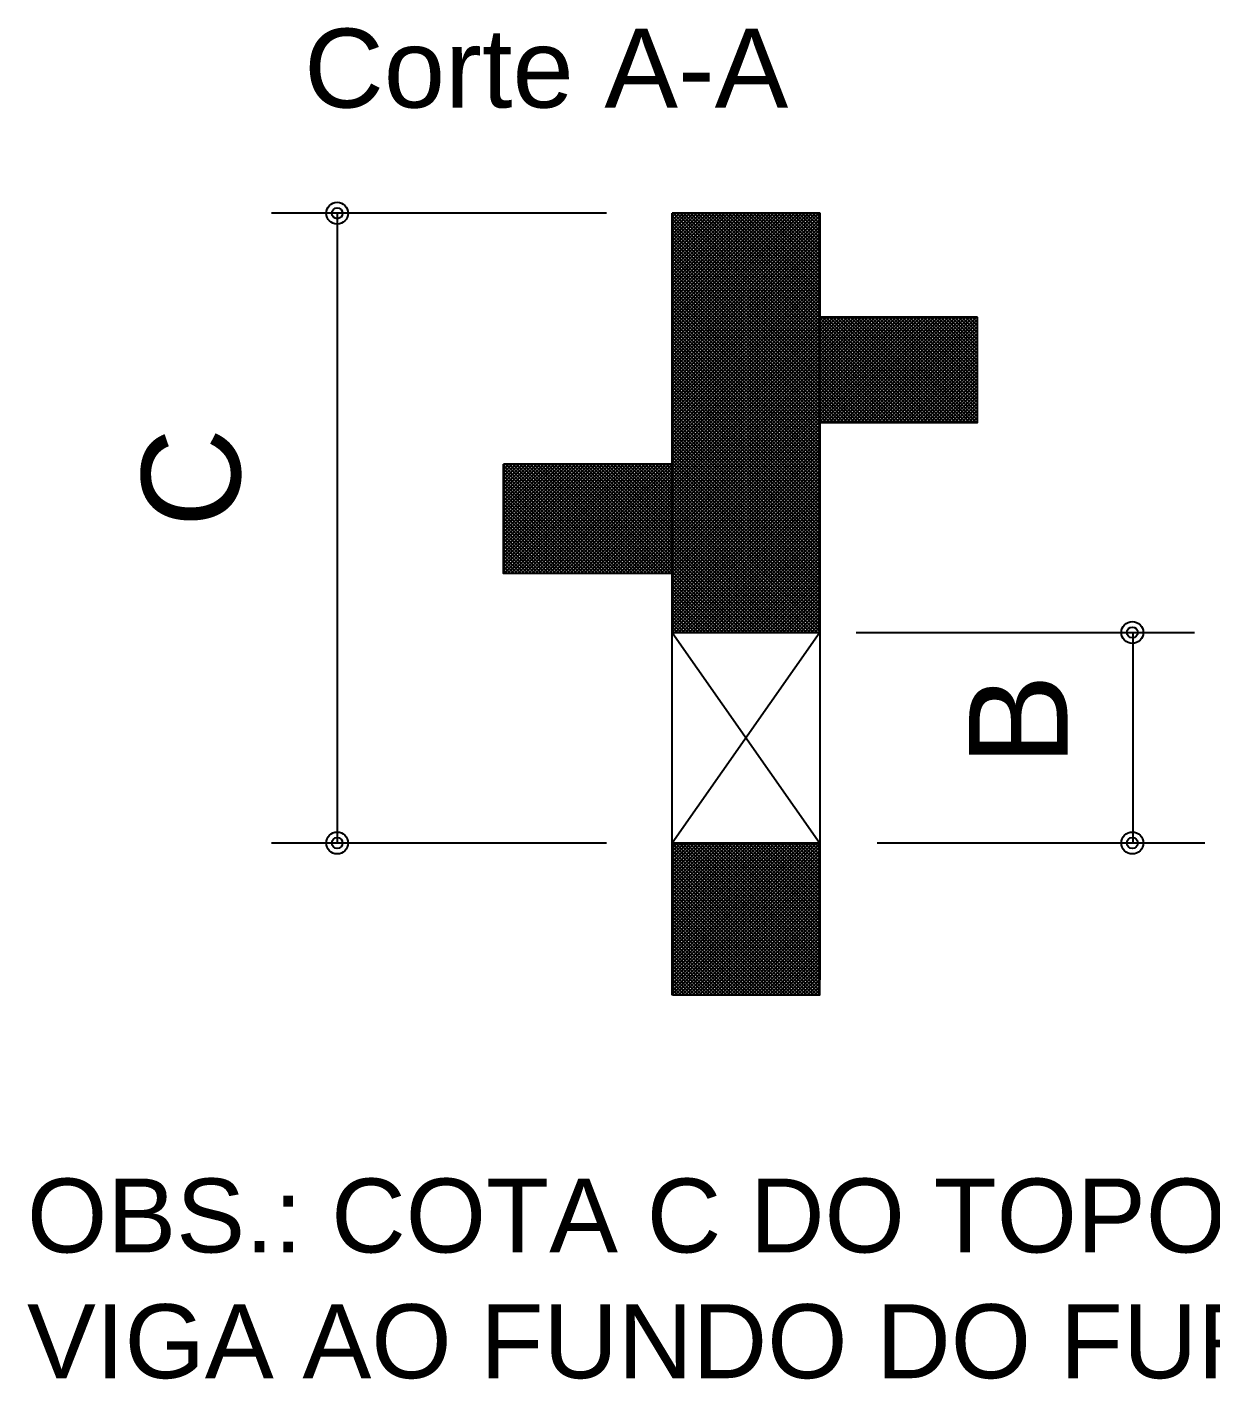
# Model space of a CAD drawing. Extents: x 0 to 119, y 0 to 84.
# Drawn here: x 34.63 to 39.43, y 6.6 to 12.16 of the extents above; entities that cross this region are included whole.
import ezdxf

# ---------------------------------------------------------------- set-up
doc = ezdxf.new("R2010")
doc.units = 0
doc.header["$MEASUREMENT"] = 0
doc.layers.add('29', color=9, linetype='CONTINUOUS')
doc.layers.add('3', color=7, linetype='CONTINUOUS')
doc.styles.add('TQS_ARIAL', font='arial.ttf')

msp = doc.modelspace()

# ---------------------------------------------------------------- linework, layer by layer
at = {"layer": '29', "color": 9, "linetype": 'Continuous'}
for p, q in [((37.248147, 10.816496), (37.843024, 11.411372)), ((37.248147, 10.830638), (37.828881, 11.411372)), ((37.248147, 10.84478), (37.814739, 11.411372)), ((37.248147, 10.858922), (37.800597, 11.411372)), ((37.248147, 10.873065), (37.786455, 11.411372)), ((37.248147, 10.887207), (37.772313, 11.411372)), ((37.248147, 10.901349), (37.758171, 11.411372)), ((37.248147, 10.915491), (37.744029, 11.411372)), ((37.248147, 10.929633), (37.729886, 11.411372)), ((37.248147, 10.943775), (37.715744, 11.411372)), ((37.248147, 10.957917), (37.701602, 11.411372)), ((37.248147, 10.972059), (37.68746, 11.411372)), ((37.248147, 10.986202), (37.673318, 11.411372)), ((37.248147, 11.000344), (37.659176, 11.411372)), ((37.248147, 11.014486), (37.645034, 11.411372)), ((37.248147, 11.028628), (37.630891, 11.411372)), ((37.248147, 11.04277), (37.616749, 11.411372)), ((37.248147, 11.056912), (37.602607, 11.411372)), ((37.248147, 11.071054), (37.588465, 11.411372)), ((37.248147, 11.085197), (37.574323, 11.411372)), ((37.248147, 11.099339), (37.560181, 11.411372)), ((37.248147, 11.113481), (37.546039, 11.411372)), ((37.248147, 11.127623), (37.531897, 11.411372)), ((37.248147, 11.141765), (37.517754, 11.411372)), ((37.248147, 11.155907), (37.503612, 11.411372)), ((37.248147, 11.170049), (37.48947, 11.411372)), ((37.248147, 11.184191), (37.475328, 11.411372)), ((37.248147, 11.198334), (37.461186, 11.411372)), ((37.248147, 11.212476), (37.447044, 11.411372)), ((37.248147, 11.226618), (37.432902, 11.411372)), ((37.248147, 11.24076), (37.418759, 11.411372)), ((37.248147, 11.254902), (37.404617, 11.411372)), ((37.248147, 11.269044), (37.390475, 11.411372)), ((37.248147, 11.283186), (37.376333, 11.411372)), ((37.248147, 11.297329), (37.362191, 11.411372)), ((37.248147, 11.311471), (37.348049, 11.411372)), ((37.248147, 11.325613), (37.333907, 11.411372)), ((37.248147, 11.339755), (37.319765, 11.411372)), ((37.248147, 11.353897), (37.305622, 11.411372)), ((37.248147, 11.368039), (37.29148, 11.411372)), ((37.248147, 11.382181), (37.277338, 11.411372)), ((37.248147, 11.396324), (37.263196, 11.411372)), ((37.251717, 11.411372), (37.846083, 10.817006)), ((37.265859, 11.411372), (37.846083, 10.831148)), ((37.280001, 11.411372), (37.846083, 10.84529)), ((37.294143, 11.411372), (37.846083, 10.859432)), ((37.308285, 11.411372), (37.846083, 10.873574)), ((37.322427, 11.411372), (37.846083, 10.887716)), ((37.336569, 11.411372), (37.846083, 10.901858)), ((37.350712, 11.411372), (37.846083, 10.916)), ((37.364854, 11.411372), (37.846083, 10.930143)), ((37.378996, 11.411372), (37.846083, 10.944285)), ((37.393138, 11.411372), (37.846083, 10.958427)), ((37.40728, 11.411372), (37.846083, 10.972569)), ((37.421422, 11.411372), (37.846083, 10.986711)), ((37.435564, 11.411372), (37.846083, 11.000853)), ((37.449707, 11.411372), (37.846083, 11.014995)), ((37.463849, 11.411372), (37.846083, 11.029138)), ((37.477991, 11.411372), (37.846083, 11.04328)), ((37.492133, 11.411372), (37.846083, 11.057422)), ((37.506275, 11.411372), (37.846083, 11.071564)), ((37.520417, 11.411372), (37.846083, 11.085706)), ((37.534559, 11.411372), (37.846083, 11.099848)), ((37.548701, 11.411372), (37.846083, 11.11399)), ((37.562844, 11.411372), (37.846083, 11.128133)), ((37.576986, 11.411372), (37.846083, 11.142275)), ((37.591128, 11.411372), (37.846083, 11.156417)), ((37.60527, 11.411372), (37.846083, 11.170559)), ((37.619412, 11.411372), (37.846083, 11.184701)), ((37.633554, 11.411372), (37.846083, 11.198843)), ((37.647696, 11.411372), (37.846083, 11.212985)), ((37.661839, 11.411372), (37.846083, 11.227127)), ((37.675981, 11.411372), (37.846083, 11.24127)), ((37.690123, 11.411372), (37.846083, 11.255412)), ((37.704265, 11.411372), (37.846083, 11.269554)), ((37.718407, 11.411372), (37.846083, 11.283696)), ((37.732549, 11.411372), (37.846083, 11.297838)), ((37.746691, 11.411372), (37.846083, 11.31198)), ((37.760834, 11.411372), (37.846083, 11.326122)), ((37.774976, 11.411372), (37.846083, 11.340265)), ((37.789118, 11.411372), (37.846083, 11.354407)), ((37.80326, 11.411372), (37.846083, 11.368549)), ((37.817402, 11.411372), (37.846083, 11.382691)), ((37.831544, 11.411372), (37.846083, 11.396833)), ((37.248147, 11.400799), (37.846083, 10.802863)), ((37.248147, 10.802354), (37.846083, 11.40029)), ((37.248147, 11.386657), (37.846083, 10.788721)), ((37.248147, 10.788212), (37.846083, 11.386147)), ((37.248147, 11.372515), (37.846083, 10.774579)), ((37.248147, 10.77407), (37.846083, 11.372005)), ((37.248147, 11.358373), (37.846083, 10.760437)), ((37.248147, 10.759927), (37.846083, 11.357863)), ((37.248147, 11.344231), (37.846083, 10.746295)), ((37.248147, 10.745785), (37.846083, 11.343721)), ((37.248147, 11.330088), (37.846083, 10.732153)), ((37.248147, 10.731643), (37.846083, 11.329579)), ((37.248147, 11.315946), (37.846083, 10.718011)), ((37.248147, 10.717501), (37.846083, 11.315437)), ((37.248147, 11.301804), (37.846083, 10.703868)), ((37.248147, 10.703359), (37.846083, 11.301295)), ((37.248147, 11.287662), (37.846083, 10.689726)), ((37.248147, 10.689217), (37.846083, 11.287152)), ((37.248147, 11.27352), (37.846083, 10.675584)), ((37.248147, 10.675075), (37.846083, 11.27301)), ((37.248147, 11.259378), (37.846083, 10.661442)), ((37.248147, 10.660932), (37.846083, 11.258868)), ((37.248147, 11.245236), (37.846083, 10.6473)), ((37.248147, 10.64679), (37.846083, 11.244726)), ((37.248147, 11.231093), (37.846083, 10.633158)), ((37.248147, 10.632648), (37.846083, 11.230584)), ((37.248147, 11.216951), (37.846083, 10.619016)), ((37.248147, 10.618506), (37.846083, 11.216442)), ((37.248147, 11.202809), (37.846083, 10.604873)), ((37.248147, 10.604364), (37.846083, 11.2023)), ((37.248147, 11.188667), (37.846083, 10.590731)), ((37.248147, 10.590222), (37.846083, 11.188158)), ((37.248147, 11.174525), (37.846083, 10.576589)), ((37.248147, 10.57608), (37.846083, 11.174015)), ((37.248147, 11.160383), (37.846083, 10.562447)), ((37.248147, 10.561938), (37.846083, 11.159873)), ((37.248147, 11.146241), (37.846083, 10.548305)), ((37.248147, 10.547795), (37.846083, 11.145731)), ((37.248147, 11.132099), (37.846083, 10.534163)), ((37.248147, 10.533653), (37.846083, 11.131589)), ((37.248147, 11.117956), (37.846083, 10.520021)), ((37.248147, 10.519511), (37.846083, 11.117447)), ((37.248147, 11.103814), (37.846083, 10.505879)), ((37.248147, 10.505369), (37.846083, 11.103305)), ((37.248147, 11.089672), (37.846083, 10.491736)), ((37.248147, 10.491227), (37.846083, 11.089163)), ((37.248147, 11.07553), (37.846083, 10.477594)), ((37.248147, 10.477085), (37.846083, 11.07502)), ((37.248147, 11.061388), (37.846083, 10.463452)), ((37.248147, 10.462943), (37.846083, 11.060878)), ((37.248147, 11.047246), (37.846083, 10.44931)), ((37.248147, 10.4488), (37.846083, 11.046736)), ((37.248147, 11.033104), (37.846083, 10.435168)), ((37.248147, 10.434658), (37.846083, 11.032594)), ((37.248147, 11.018961), (37.846083, 10.421026)), ((37.248147, 10.420516), (37.846083, 11.018452)), ((37.248147, 11.004819), (37.846083, 10.406884)), ((37.248147, 10.406374), (37.846083, 11.00431)), ((37.248147, 10.990677), (37.846083, 10.392741)), ((37.248147, 10.392232), (37.846083, 10.990168)), ((37.248147, 10.976535), (37.846083, 10.378599)), ((37.248147, 10.37809), (37.846083, 10.976025)), ((37.846083, 10.565904), (38.269709, 10.989529)), ((37.846083, 10.580046), (38.255567, 10.989529)), ((37.846083, 10.594188), (38.241424, 10.989529)), ((37.846083, 10.60833), (38.227282, 10.989529)), ((37.846083, 10.622472), (38.21314, 10.989529)), ((37.846083, 10.636614), (38.198998, 10.989529)), ((37.846083, 10.650756), (38.184856, 10.989529)), ((37.846083, 10.664898), (38.170714, 10.989529)), ((37.846083, 10.679041), (38.156572, 10.989529)), ((37.846083, 10.693183), (38.14243, 10.989529)), ((37.846083, 10.707325), (38.128287, 10.989529)), ((37.846083, 10.721467), (38.114145, 10.989529)), ((37.846083, 10.735609), (38.100003, 10.989529)), ((37.846083, 10.749751), (38.085861, 10.989529)), ((37.846083, 10.763893), (38.071719, 10.989529)), ((37.846083, 10.778036), (38.057577, 10.989529)), ((37.846083, 10.792178), (38.043435, 10.989529)), ((37.846083, 10.80632), (38.029292, 10.989529)), ((37.846083, 10.820462), (38.01515, 10.989529)), ((37.846083, 10.834604), (38.001008, 10.989529)), ((37.846083, 10.848746), (37.986866, 10.989529)), ((37.846083, 10.862888), (37.972724, 10.989529)), ((37.846083, 10.877031), (37.958582, 10.989529)), ((37.846083, 10.891173), (37.94444, 10.989529)), ((37.846083, 10.905315), (37.930298, 10.989529)), ((37.846083, 10.919457), (37.916155, 10.989529)), ((37.846083, 10.933599), (37.902013, 10.989529)), ((37.846083, 10.947741), (37.887871, 10.989529)), ((37.846083, 10.961883), (37.873729, 10.989529)), ((37.846083, 10.976025), (37.859587, 10.989529)), ((37.846083, 10.986711), (38.270888, 10.561906)), ((37.846083, 10.972569), (38.256746, 10.561906)), ((37.856228, 10.561906), (38.283851, 10.989529)), ((37.857407, 10.989529), (38.28503, 10.561906)), ((37.87037, 10.561906), (38.297993, 10.989529)), ((37.871549, 10.989529), (38.299172, 10.561906)), ((37.884512, 10.561906), (38.312135, 10.989529)), ((37.885692, 10.989529), (38.313315, 10.561906)), ((37.898654, 10.561906), (38.326277, 10.989529)), ((37.899834, 10.989529), (38.327457, 10.561906)), ((37.912796, 10.561906), (38.340419, 10.989529)), ((37.913976, 10.989529), (38.341599, 10.561906)), ((37.926939, 10.561906), (38.354562, 10.989529)), ((37.928118, 10.989529), (38.355741, 10.561906)), ((37.941081, 10.561906), (38.368704, 10.989529)), ((37.94226, 10.989529), (38.369883, 10.561906)), ((37.955223, 10.561906), (38.382846, 10.989529)), ((37.956402, 10.989529), (38.384025, 10.561906)), ((37.969365, 10.561906), (38.396988, 10.989529)), ((37.970544, 10.989529), (38.398167, 10.561906)), ((37.983507, 10.561906), (38.41113, 10.989529)), ((37.984687, 10.989529), (38.41231, 10.561906)), ((37.997649, 10.561906), (38.425272, 10.989529)), ((37.998829, 10.989529), (38.426452, 10.561906)), ((38.011791, 10.561906), (38.439414, 10.989529)), ((38.012971, 10.989529), (38.440594, 10.561906)), ((38.025933, 10.561906), (38.453557, 10.989529)), ((38.027113, 10.989529), (38.454736, 10.561906)), ((38.040076, 10.561906), (38.467699, 10.989529)), ((38.041255, 10.989529), (38.468878, 10.561906)), ((38.054218, 10.561906), (38.481841, 10.989529)), ((38.055397, 10.989529), (38.48302, 10.561906)), ((38.06836, 10.561906), (38.486728, 10.980275)), ((38.069539, 10.989529), (38.486728, 10.57234)), ((38.082502, 10.561906), (38.486728, 10.966132)), ((38.083681, 10.989529), (38.486728, 10.586482)), ((38.097824, 10.989529), (38.486728, 10.600624)), ((38.111966, 10.989529), (38.486728, 10.614767)), ((38.126108, 10.989529), (38.486728, 10.628909)), ((38.14025, 10.989529), (38.486728, 10.643051)), ((38.154392, 10.989529), (38.486728, 10.657193)), ((38.168534, 10.989529), (38.486728, 10.671335)), ((38.182676, 10.989529), (38.486728, 10.685477)), ((38.196819, 10.989529), (38.486728, 10.699619)), ((38.210961, 10.989529), (38.486728, 10.713761)), ((38.225103, 10.989529), (38.486728, 10.727904)), ((38.239245, 10.989529), (38.486728, 10.742046)), ((38.253387, 10.989529), (38.486728, 10.756188)), ((38.267529, 10.989529), (38.486728, 10.77033)), ((38.281671, 10.989529), (38.486728, 10.784472)), ((38.295813, 10.989529), (38.486728, 10.798614)), ((38.309956, 10.989529), (38.486728, 10.812756)), ((38.324098, 10.989529), (38.486728, 10.826899)), ((38.33824, 10.989529), (38.486728, 10.841041)), ((38.352382, 10.989529), (38.486728, 10.855183)), ((38.366524, 10.989529), (38.486728, 10.869325)), ((38.380666, 10.989529), (38.486728, 10.883467)), ((38.394808, 10.989529), (38.486728, 10.897609)), ((38.408951, 10.989529), (38.486728, 10.911751)), ((38.423093, 10.989529), (38.486728, 10.925894)), ((38.437235, 10.989529), (38.486728, 10.940036)), ((38.451377, 10.989529), (38.486728, 10.954178)), ((38.465519, 10.989529), (38.486728, 10.96832)), ((38.479661, 10.989529), (38.486728, 10.982462)), ((37.248147, 10.962393), (37.846083, 10.364457)), ((37.248147, 10.363948), (37.846083, 10.961883)), ((37.248147, 10.948251), (37.846083, 10.350315)), ((37.248147, 10.349805), (37.846083, 10.947741)), ((37.248147, 10.934109), (37.846083, 10.336173)), ((37.248147, 10.335663), (37.846083, 10.933599)), ((37.248147, 10.919966), (37.846083, 10.322031)), ((37.248147, 10.321521), (37.846083, 10.919457)), ((37.846083, 10.958427), (38.242604, 10.561906)), ((37.846083, 10.944285), (38.228462, 10.561906)), ((37.846083, 10.930143), (38.21432, 10.561906)), ((37.846083, 10.916), (38.200178, 10.561906)), ((38.096644, 10.561906), (38.486728, 10.95199)), ((38.110786, 10.561906), (38.486728, 10.937848)), ((38.124928, 10.561906), (38.486728, 10.923706)), ((37.248147, 10.905824), (37.846083, 10.307889)), ((37.248147, 10.307379), (37.846083, 10.905315)), ((37.248147, 10.891682), (37.846083, 10.293747)), ((37.248147, 10.293237), (37.846083, 10.891173)), ((37.248147, 10.87754), (37.846083, 10.279604)), ((37.248147, 10.279095), (37.846083, 10.877031)), ((37.248147, 10.863398), (37.846083, 10.265462)), ((37.248147, 10.264953), (37.846083, 10.862888)), ((37.846083, 10.901858), (38.186035, 10.561906)), ((37.846083, 10.887716), (38.171893, 10.561906)), ((37.846083, 10.873574), (38.157751, 10.561906)), ((37.846083, 10.859432), (38.143609, 10.561906)), ((38.139071, 10.561906), (38.486728, 10.909564)), ((38.153213, 10.561906), (38.486728, 10.895422)), ((38.167355, 10.561906), (38.486728, 10.88128)), ((38.181497, 10.561906), (38.486728, 10.867137)), ((37.248147, 10.849256), (37.846083, 10.25132)), ((37.248147, 10.250811), (37.846083, 10.848746)), ((37.248147, 10.835114), (37.846083, 10.237178)), ((37.248147, 10.236668), (37.846083, 10.834604)), ((37.248147, 10.820972), (37.846083, 10.223036)), ((37.248147, 10.222526), (37.846083, 10.820462)), ((37.248147, 10.806829), (37.846083, 10.208894)), ((37.248147, 10.208384), (37.846083, 10.80632)), ((37.846083, 10.84529), (38.129467, 10.561906)), ((37.846083, 10.831148), (38.115325, 10.561906)), ((37.846083, 10.817006), (38.101183, 10.561906)), ((37.846083, 10.802863), (38.08704, 10.561906)), ((38.195639, 10.561906), (38.486728, 10.852995)), ((38.209781, 10.561906), (38.486728, 10.838853)), ((38.223923, 10.561906), (38.486728, 10.824711)), ((38.238066, 10.561906), (38.486728, 10.810569)), ((37.248147, 10.792687), (37.846083, 10.194752)), ((37.248147, 10.194242), (37.846083, 10.792178)), ((37.248147, 10.778545), (37.846083, 10.180609)), ((37.248147, 10.1801), (37.846083, 10.778036)), ((37.248147, 10.764403), (37.846083, 10.166467)), ((37.248147, 10.165958), (37.846083, 10.763893)), ((37.248147, 10.750261), (37.846083, 10.152325)), ((37.248147, 10.151816), (37.846083, 10.749751)), ((37.846083, 10.788721), (38.072898, 10.561906)), ((37.846083, 10.774579), (38.058756, 10.561906)), ((37.846083, 10.760437), (38.044614, 10.561906)), ((37.846083, 10.746295), (38.030472, 10.561906)), ((38.252208, 10.561906), (38.486728, 10.796427)), ((38.26635, 10.561906), (38.486728, 10.782285)), ((38.280492, 10.561906), (38.486728, 10.768143)), ((38.294634, 10.561906), (38.486728, 10.754)), ((37.248147, 10.736119), (37.846083, 10.138183)), ((37.248147, 10.137673), (37.846083, 10.735609)), ((37.248147, 10.721977), (37.846083, 10.124041)), ((37.248147, 10.123531), (37.846083, 10.721467)), ((37.248147, 10.707834), (37.846083, 10.109899)), ((37.248147, 10.109389), (37.846083, 10.707325)), ((37.248147, 10.693692), (37.846083, 10.095757)), ((37.248147, 10.095247), (37.846083, 10.693183)), ((37.846083, 10.732153), (38.01633, 10.561906)), ((37.846083, 10.718011), (38.002188, 10.561906)), ((37.846083, 10.703868), (37.988046, 10.561906)), ((37.846083, 10.689726), (37.973903, 10.561906)), ((38.308776, 10.561906), (38.486728, 10.739858)), ((38.322918, 10.561906), (38.486728, 10.725716)), ((38.33706, 10.561906), (38.486728, 10.711574)), ((38.351203, 10.561906), (38.486728, 10.697432)), ((37.248147, 10.67955), (37.846083, 10.081614)), ((37.248147, 10.081105), (37.846083, 10.679041)), ((37.248147, 10.665408), (37.846083, 10.067472)), ((37.248147, 10.066963), (37.846083, 10.664898)), ((37.248147, 10.651266), (37.846083, 10.05333)), ((37.248147, 10.052821), (37.846083, 10.650756)), ((37.248147, 10.637124), (37.846083, 10.039188)), ((37.248147, 10.038679), (37.846083, 10.636614)), ((37.846083, 10.675584), (37.959761, 10.561906)), ((37.846083, 10.661442), (37.945619, 10.561906)), ((37.846083, 10.6473), (37.931477, 10.561906)), ((37.846083, 10.633158), (37.917335, 10.561906)), ((38.365345, 10.561906), (38.486728, 10.68329)), ((38.379487, 10.561906), (38.486728, 10.669148)), ((38.393629, 10.561906), (38.486728, 10.655005)), ((38.407771, 10.561906), (38.486728, 10.640863)), ((37.248147, 10.622982), (37.846083, 10.025046)), ((37.248147, 10.024536), (37.846083, 10.622472)), ((37.248147, 10.608839), (37.846083, 10.010904)), ((37.248147, 10.010394), (37.846083, 10.60833)), ((37.248147, 10.594697), (37.846083, 9.996762)), ((37.248147, 9.996252), (37.846083, 10.594188)), ((37.248147, 10.580555), (37.846083, 9.98262)), ((37.248147, 9.98211), (37.846083, 10.580046)), ((37.846083, 10.619016), (37.903193, 10.561906)), ((37.846083, 10.604873), (37.889051, 10.561906)), ((37.846083, 10.590731), (37.874908, 10.561906)), ((37.846083, 10.576589), (37.860766, 10.561906)), ((38.421913, 10.561906), (38.486728, 10.626721)), ((38.436055, 10.561906), (38.486728, 10.612579)), ((38.450198, 10.561906), (38.486728, 10.598437)), ((38.46434, 10.561906), (38.486728, 10.584295)), ((37.248147, 10.566413), (37.846083, 9.968477)), ((37.248147, 9.967968), (37.846083, 10.565904)), ((37.248147, 10.552271), (37.846083, 9.954335)), ((37.248147, 9.953826), (37.846083, 10.551761)), ((37.248147, 10.538129), (37.846083, 9.940193)), ((37.248147, 9.939684), (37.846083, 10.537619)), ((37.248147, 10.523987), (37.846083, 9.926051)), ((37.248147, 9.925541), (37.846083, 10.523477)), ((38.478482, 10.561906), (38.486728, 10.570153)), ((37.248147, 10.509845), (37.846083, 9.911909)), ((37.248147, 9.911399), (37.846083, 10.509335)), ((37.248147, 10.495702), (37.846083, 9.897767)), ((37.248147, 9.897257), (37.846083, 10.495193)), ((37.248147, 10.48156), (37.846083, 9.883625)), ((37.248147, 9.883115), (37.846083, 10.481051)), ((37.248147, 10.467418), (37.846083, 9.869482)), ((37.248147, 9.868973), (37.846083, 10.466909)), ((37.248147, 10.453276), (37.846083, 9.85534)), ((37.248147, 9.854831), (37.846083, 10.452766)), ((37.248147, 10.439134), (37.846083, 9.841198)), ((37.248147, 9.840689), (37.846083, 10.438624)), ((37.248147, 10.424992), (37.846083, 9.827056)), ((37.248147, 9.826546), (37.846083, 10.424482)), ((37.248147, 10.41085), (37.846083, 9.812914)), ((37.248147, 9.812404), (37.846083, 10.41034)), ((36.563555, 9.962198), (36.994908, 10.393551)), ((36.563555, 9.97634), (36.980765, 10.393551)), ((36.563555, 9.990482), (36.966623, 10.393551)), ((36.563555, 10.004625), (36.952481, 10.393551)), ((36.563555, 10.018767), (36.938339, 10.393551)), ((36.563555, 10.032909), (36.924197, 10.393551)), ((36.563555, 10.047051), (36.910055, 10.393551)), ((36.563555, 10.061193), (36.895913, 10.393551)), ((36.563555, 10.075335), (36.881771, 10.393551)), ((36.563555, 10.089477), (36.867628, 10.393551)), ((36.563555, 10.10362), (36.853486, 10.393551)), ((36.563555, 10.117762), (36.839344, 10.393551)), ((36.563555, 10.131904), (36.825202, 10.393551)), ((36.563555, 10.146046), (36.81106, 10.393551)), ((36.563555, 10.160188), (36.796918, 10.393551)), ((36.563555, 10.17433), (36.782776, 10.393551)), ((36.563555, 10.188472), (36.768633, 10.393551)), ((36.563555, 10.202614), (36.754491, 10.393551)), ((36.563555, 10.216757), (36.740349, 10.393551)), ((36.563555, 10.230899), (36.726207, 10.393551)), ((36.563555, 10.245041), (36.712065, 10.393551)), ((36.563555, 10.259183), (36.697923, 10.393551)), ((36.563555, 10.273325), (36.683781, 10.393551)), ((36.563555, 10.287467), (36.669638, 10.393551)), ((36.563555, 10.301609), (36.655496, 10.393551)), ((36.563555, 10.315752), (36.641354, 10.393551)), ((36.563555, 10.329894), (36.627212, 10.393551)), ((36.563555, 10.344036), (36.61307, 10.393551)), ((36.563555, 10.358178), (36.598928, 10.393551)), ((36.563555, 10.37232), (36.584786, 10.393551)), ((36.563555, 10.386462), (36.570644, 10.393551)), ((36.563555, 10.388335), (37.002162, 9.949728)), ((36.563555, 10.374193), (36.98802, 9.949728)), ((36.563555, 10.360051), (36.973878, 9.949728)), ((36.565227, 9.949728), (37.00905, 10.393551)), ((36.572482, 10.393551), (37.016304, 9.949728)), ((36.579369, 9.949728), (37.023192, 10.393551)), ((36.586624, 10.393551), (37.030446, 9.949728)), ((36.593512, 9.949728), (37.037334, 10.393551)), ((36.600766, 10.393551), (37.044589, 9.949728)), ((36.607654, 9.949728), (37.051476, 10.393551)), ((36.614908, 10.393551), (37.058731, 9.949728)), ((36.621796, 9.949728), (37.065618, 10.393551)), ((36.62905, 10.393551), (37.072873, 9.949728)), ((36.635938, 9.949728), (37.07976, 10.393551)), ((36.643193, 10.393551), (37.087015, 9.949728)), ((36.65008, 9.949728), (37.093903, 10.393551)), ((36.657335, 10.393551), (37.101157, 9.949728)), ((36.664222, 9.949728), (37.108045, 10.393551)), ((36.671477, 10.393551), (37.115299, 9.949728)), ((36.678364, 9.949728), (37.122187, 10.393551)), ((36.685619, 10.393551), (37.129441, 9.949728)), ((36.692507, 9.949728), (37.136329, 10.393551)), ((36.699761, 10.393551), (37.143584, 9.949728)), ((36.706649, 9.949728), (37.150471, 10.393551)), ((36.713903, 10.393551), (37.157726, 9.949728)), ((36.720791, 9.949728), (37.164613, 10.393551)), ((36.728045, 10.393551), (37.171868, 9.949728)), ((36.734933, 9.949728), (37.178755, 10.393551)), ((36.742188, 10.393551), (37.18601, 9.949728)), ((36.749075, 9.949728), (37.192898, 10.393551)), ((36.75633, 10.393551), (37.200152, 9.949728)), ((36.763217, 9.949728), (37.20704, 10.393551)), ((36.770472, 10.393551), (37.214294, 9.949728)), ((36.777359, 9.949728), (37.221182, 10.393551)), ((36.784614, 10.393551), (37.228436, 9.949728)), ((36.791502, 9.949728), (37.235324, 10.393551)), ((36.798756, 10.393551), (37.242578, 9.949728)), ((36.805644, 9.949728), (37.246567, 10.390651)), ((36.812898, 10.393551), (37.246567, 9.959882)), ((36.819786, 9.949728), (37.246567, 10.376509)), ((36.82704, 10.393551), (37.246567, 9.974024)), ((36.833928, 9.949728), (37.246567, 10.362367)), ((36.841182, 10.393551), (37.246567, 9.988166)), ((36.855325, 10.393551), (37.246567, 10.002308)), ((36.869467, 10.393551), (37.246567, 10.01645)), ((36.883609, 10.393551), (37.246567, 10.030592)), ((36.897751, 10.393551), (37.246567, 10.044735)), ((36.911893, 10.393551), (37.246567, 10.058877)), ((36.926035, 10.393551), (37.246567, 10.073019)), ((36.940177, 10.393551), (37.246567, 10.087161)), ((36.95432, 10.393551), (37.246567, 10.101303)), ((36.968462, 10.393551), (37.246567, 10.115445)), ((36.982604, 10.393551), (37.246567, 10.129587)), ((36.996746, 10.393551), (37.246567, 10.143729)), ((37.010888, 10.393551), (37.246567, 10.157872)), ((37.02503, 10.393551), (37.246567, 10.172014)), ((37.039172, 10.393551), (37.246567, 10.186156)), ((37.053315, 10.393551), (37.246567, 10.200298)), ((37.067457, 10.393551), (37.246567, 10.21444)), ((37.081599, 10.393551), (37.246567, 10.228582)), ((37.095741, 10.393551), (37.246567, 10.242724)), ((37.109883, 10.393551), (37.246567, 10.256867)), ((37.124025, 10.393551), (37.246567, 10.271009)), ((37.138167, 10.393551), (37.246567, 10.285151)), ((37.152309, 10.393551), (37.246567, 10.299293)), ((37.166452, 10.393551), (37.246567, 10.313435)), ((37.180594, 10.393551), (37.246567, 10.327577)), ((37.194736, 10.393551), (37.246567, 10.341719)), ((37.208878, 10.393551), (37.246567, 10.355862)), ((37.22302, 10.393551), (37.246567, 10.370004)), ((37.237162, 10.393551), (37.246567, 10.384146)), ((37.248147, 10.396707), (37.846083, 9.798772)), ((37.248147, 9.798262), (37.846083, 10.396198)), ((37.248147, 10.382565), (37.846083, 9.78463)), ((37.248147, 9.78412), (37.846083, 10.382056)), ((37.248147, 10.368423), (37.846083, 9.770487)), ((37.248147, 9.769978), (37.846083, 10.367914)), ((37.248147, 10.354281), (37.846083, 9.756345)), ((37.248147, 9.755836), (37.846083, 10.353771)), ((36.563555, 10.345909), (36.959736, 9.949728)), ((36.563555, 10.331766), (36.945594, 9.949728)), ((36.563555, 10.317624), (36.931451, 9.949728)), ((36.563555, 10.303482), (36.917309, 9.949728)), ((36.84807, 9.949728), (37.246567, 10.348225)), ((36.862212, 9.949728), (37.246567, 10.334083)), ((36.876354, 9.949728), (37.246567, 10.319941)), ((36.890496, 9.949728), (37.246567, 10.305799)), ((37.248147, 10.340139), (37.846083, 9.742203)), ((37.248147, 9.741694), (37.846083, 10.339629)), ((37.248147, 10.325997), (37.846083, 9.728061)), ((37.248147, 9.727552), (37.846083, 10.325487)), ((37.248147, 10.311855), (37.846083, 9.713919)), ((37.248147, 9.713409), (37.846083, 10.311345)), ((37.248147, 10.297713), (37.835267, 9.710593)), ((36.563555, 10.28934), (36.903167, 9.949728)), ((36.563555, 10.275198), (36.889025, 9.949728)), ((36.563555, 10.261056), (36.874883, 9.949728)), ((36.563555, 10.246914), (36.860741, 9.949728)), ((36.904639, 9.949728), (37.246567, 10.291656)), ((36.918781, 9.949728), (37.246567, 10.277514)), ((36.932923, 9.949728), (37.246567, 10.263372)), ((36.947065, 9.949728), (37.246567, 10.24923)), ((37.248147, 10.28357), (37.821124, 9.710593)), ((37.248147, 10.269428), (37.806982, 9.710593)), ((37.248147, 10.255286), (37.79284, 9.710593)), ((37.259474, 9.710593), (37.846083, 10.297203)), ((37.273616, 9.710593), (37.846083, 10.283061)), ((37.287758, 9.710593), (37.846083, 10.268919)), ((37.3019, 9.710593), (37.846083, 10.254777)), ((36.563555, 10.232772), (36.846599, 9.949728)), ((36.563555, 10.218629), (36.832457, 9.949728)), ((36.563555, 10.204487), (36.818314, 9.949728)), ((36.563555, 10.190345), (36.804172, 9.949728)), ((36.961207, 9.949728), (37.246567, 10.235088)), ((36.975349, 9.949728), (37.246567, 10.220946)), ((36.989491, 9.949728), (37.246567, 10.206804)), ((37.003634, 9.949728), (37.246567, 10.192662)), ((37.248147, 10.241144), (37.778698, 9.710593)), ((37.248147, 10.227002), (37.764556, 9.710593)), ((37.248147, 10.21286), (37.750414, 9.710593)), ((37.248147, 10.198718), (37.736272, 9.710593)), ((37.316042, 9.710593), (37.846083, 10.240634)), ((37.330184, 9.710593), (37.846083, 10.226492)), ((37.344326, 9.710593), (37.846083, 10.21235)), ((37.358469, 9.710593), (37.846083, 10.198208)), ((36.563555, 10.176203), (36.79003, 9.949728)), ((36.563555, 10.162061), (36.775888, 9.949728)), ((36.563555, 10.147919), (36.761746, 9.949728)), ((36.563555, 10.133777), (36.747604, 9.949728)), ((37.017776, 9.949728), (37.246567, 10.178519)), ((37.031918, 9.949728), (37.246567, 10.164377)), ((37.04606, 9.949728), (37.246567, 10.150235)), ((37.060202, 9.949728), (37.246567, 10.136093)), ((37.248147, 10.184575), (37.722129, 9.710593)), ((37.248147, 10.170433), (37.707987, 9.710593)), ((37.248147, 10.156291), (37.693845, 9.710593)), ((37.248147, 10.142149), (37.679703, 9.710593)), ((37.372611, 9.710593), (37.846083, 10.184066)), ((37.386753, 9.710593), (37.846083, 10.169924)), ((37.400895, 9.710593), (37.846083, 10.155782)), ((37.415037, 9.710593), (37.846083, 10.141639)), ((36.563555, 10.119634), (36.733462, 9.949728)), ((36.563555, 10.105492), (36.719319, 9.949728)), ((36.563555, 10.09135), (36.705177, 9.949728)), ((36.563555, 10.077208), (36.691035, 9.949728)), ((37.074344, 9.949728), (37.246567, 10.121951)), ((37.088486, 9.949728), (37.246567, 10.107809)), ((37.102629, 9.949728), (37.246567, 10.093667)), ((37.116771, 9.949728), (37.246567, 10.079524)), ((37.248147, 10.128007), (37.665561, 9.710593)), ((37.248147, 10.113865), (37.651419, 9.710593)), ((37.248147, 10.099723), (37.637277, 9.710593)), ((37.248147, 10.08558), (37.623135, 9.710593)), ((37.429179, 9.710593), (37.846083, 10.127497)), ((37.443321, 9.710593), (37.846083, 10.113355)), ((37.457463, 9.710593), (37.846083, 10.099213)), ((37.471606, 9.710593), (37.846083, 10.085071)), ((36.563555, 10.063066), (36.676893, 9.949728)), ((36.563555, 10.048924), (36.662751, 9.949728)), ((36.563555, 10.034782), (36.648609, 9.949728)), ((36.563555, 10.020639), (36.634467, 9.949728)), ((37.130913, 9.949728), (37.246567, 10.065382)), ((37.145055, 9.949728), (37.246567, 10.05124)), ((37.159197, 9.949728), (37.246567, 10.037098)), ((37.173339, 9.949728), (37.246567, 10.022956)), ((37.248147, 10.071438), (37.608992, 9.710593)), ((37.248147, 10.057296), (37.59485, 9.710593)), ((37.248147, 10.043154), (37.580708, 9.710593)), ((37.248147, 10.029012), (37.566566, 9.710593)), ((37.485748, 9.710593), (37.846083, 10.070929)), ((37.49989, 9.710593), (37.846083, 10.056787)), ((37.514032, 9.710593), (37.846083, 10.042645)), ((37.528174, 9.710593), (37.846083, 10.028502)), ((36.563555, 10.006497), (36.620325, 9.949728)), ((36.563555, 9.992355), (36.606182, 9.949728)), ((36.563555, 9.978213), (36.59204, 9.949728)), ((36.563555, 9.964071), (36.577898, 9.949728)), ((37.187481, 9.949728), (37.246567, 10.008814)), ((37.201623, 9.949728), (37.246567, 9.994672)), ((37.215766, 9.949728), (37.246567, 9.980529)), ((37.229908, 9.949728), (37.246567, 9.966387)), ((37.248147, 10.01487), (37.552424, 9.710593)), ((37.248147, 10.000728), (37.538282, 9.710593)), ((37.248147, 9.986586), (37.52414, 9.710593)), ((37.248147, 9.972443), (37.509997, 9.710593)), ((37.542316, 9.710593), (37.846083, 10.01436)), ((37.556458, 9.710593), (37.846083, 10.000218)), ((37.570601, 9.710593), (37.846083, 9.986076)), ((37.584743, 9.710593), (37.846083, 9.971934)), ((37.24405, 9.949728), (37.246567, 9.952245)), ((37.248147, 9.958301), (37.495855, 9.710593)), ((37.248147, 9.944159), (37.481713, 9.710593)), ((37.248147, 9.930017), (37.467571, 9.710593)), ((37.248147, 9.915875), (37.453429, 9.710593)), ((37.598885, 9.710593), (37.846083, 9.957792)), ((37.613027, 9.710593), (37.846083, 9.94365)), ((37.627169, 9.710593), (37.846083, 9.929507)), ((37.641311, 9.710593), (37.846083, 9.915365)), ((37.248147, 9.901733), (37.439287, 9.710593)), ((37.248147, 9.887591), (37.425145, 9.710593)), ((37.248147, 9.873448), (37.411003, 9.710593)), ((37.248147, 9.859306), (37.39686, 9.710593)), ((37.655453, 9.710593), (37.846083, 9.901223)), ((37.669596, 9.710593), (37.846083, 9.887081)), ((37.683738, 9.710593), (37.846083, 9.872939)), ((37.69788, 9.710593), (37.846083, 9.858797)), ((37.248147, 9.845164), (37.382718, 9.710593)), ((37.248147, 9.831022), (37.368576, 9.710593)), ((37.248147, 9.81688), (37.354434, 9.710593)), ((37.248147, 9.802738), (37.340292, 9.710593)), ((37.712022, 9.710593), (37.846083, 9.844655)), ((37.726164, 9.710593), (37.846083, 9.830512)), ((37.740306, 9.710593), (37.846083, 9.81637)), ((37.754448, 9.710593), (37.846083, 9.802228)), ((37.248147, 9.788596), (37.32615, 9.710593)), ((37.248147, 9.774453), (37.312008, 9.710593)), ((37.248147, 9.760311), (37.297865, 9.710593)), ((37.248147, 9.746169), (37.283723, 9.710593)), ((37.76859, 9.710593), (37.846083, 9.788086)), ((37.782733, 9.710593), (37.846083, 9.773944)), ((37.796875, 9.710593), (37.846083, 9.759802)), ((37.811017, 9.710593), (37.846083, 9.74566)), ((37.248147, 9.732027), (37.269581, 9.710593)), ((37.248147, 9.717885), (37.255439, 9.710593)), ((37.825159, 9.710593), (37.846083, 9.731518)), ((37.839301, 9.710593), (37.846083, 9.717375)), ((37.2485, 8.271264), (37.833636, 8.8564)), ((37.2485, 8.285407), (37.819494, 8.8564)), ((37.2485, 8.299549), (37.805351, 8.8564)), ((37.2485, 8.313691), (37.791209, 8.8564)), ((37.2485, 8.327833), (37.777067, 8.8564)), ((37.2485, 8.341975), (37.762925, 8.8564)), ((37.2485, 8.356117), (37.748783, 8.8564)), ((37.2485, 8.370259), (37.734641, 8.8564)), ((37.2485, 8.384402), (37.720499, 8.8564)), ((37.2485, 8.398544), (37.706356, 8.8564)), ((37.2485, 8.412686), (37.692214, 8.8564)), ((37.2485, 8.426828), (37.678072, 8.8564)), ((37.2485, 8.44097), (37.66393, 8.8564)), ((37.2485, 8.455112), (37.649788, 8.8564)), ((37.2485, 8.469254), (37.635646, 8.8564)), ((37.2485, 8.483396), (37.621504, 8.8564)), ((37.2485, 8.497539), (37.607362, 8.8564)), ((37.2485, 8.511681), (37.593219, 8.8564)), ((37.2485, 8.525823), (37.579077, 8.8564)), ((37.2485, 8.539965), (37.564935, 8.8564)), ((37.2485, 8.554107), (37.550793, 8.8564)), ((37.2485, 8.568249), (37.536651, 8.8564)), ((37.2485, 8.582391), (37.522509, 8.8564)), ((37.2485, 8.596534), (37.508367, 8.8564)), ((37.2485, 8.610676), (37.494224, 8.8564)), ((37.2485, 8.624818), (37.480082, 8.8564)), ((37.2485, 8.63896), (37.46594, 8.8564)), ((37.2485, 8.653102), (37.451798, 8.8564)), ((37.2485, 8.667244), (37.437656, 8.8564)), ((37.2485, 8.681386), (37.423514, 8.8564)), ((37.2485, 8.695528), (37.409372, 8.8564)), ((37.2485, 8.709671), (37.395229, 8.8564)), ((37.2485, 8.723813), (37.381087, 8.8564)), ((37.2485, 8.737955), (37.366945, 8.8564)), ((37.2485, 8.752097), (37.352803, 8.8564)), ((37.2485, 8.766239), (37.338661, 8.8564)), ((37.2485, 8.780381), (37.324519, 8.8564)), ((37.2485, 8.794523), (37.310377, 8.8564)), ((37.2485, 8.808666), (37.296235, 8.8564)), ((37.2485, 8.822808), (37.282092, 8.8564)), ((37.2485, 8.83695), (37.26795, 8.8564)), ((37.2485, 8.851092), (37.253808, 8.8564)), ((37.2485, 8.854862), (37.846083, 8.257279)), ((37.2485, 8.257122), (37.846083, 8.854705)), ((37.261104, 8.8564), (37.846083, 8.271421)), ((37.275247, 8.8564), (37.846083, 8.285563)), ((37.289389, 8.8564), (37.846083, 8.299705)), ((37.303531, 8.8564), (37.846083, 8.313848)), ((37.317673, 8.8564), (37.846083, 8.32799)), ((37.331815, 8.8564), (37.846083, 8.342132)), ((37.345957, 8.8564), (37.846083, 8.356274)), ((37.360099, 8.8564), (37.846083, 8.370416)), ((37.374242, 8.8564), (37.846083, 8.384558)), ((37.388384, 8.8564), (37.846083, 8.3987)), ((37.402526, 8.8564), (37.846083, 8.412842)), ((37.416668, 8.8564), (37.846083, 8.426985)), ((37.43081, 8.8564), (37.846083, 8.441127)), ((37.444952, 8.8564), (37.846083, 8.455269)), ((37.459094, 8.8564), (37.846083, 8.469411)), ((37.473237, 8.8564), (37.846083, 8.483553)), ((37.487379, 8.8564), (37.846083, 8.497695)), ((37.501521, 8.8564), (37.846083, 8.511837)), ((37.515663, 8.8564), (37.846083, 8.52598)), ((37.529805, 8.8564), (37.846083, 8.540122)), ((37.543947, 8.8564), (37.846083, 8.554264)), ((37.558089, 8.8564), (37.846083, 8.568406)), ((37.572231, 8.8564), (37.846083, 8.582548)), ((37.586374, 8.8564), (37.846083, 8.59669)), ((37.600516, 8.8564), (37.846083, 8.610832)), ((37.614658, 8.8564), (37.846083, 8.624975)), ((37.6288, 8.8564), (37.846083, 8.639117)), ((37.642942, 8.8564), (37.846083, 8.653259)), ((37.657084, 8.8564), (37.846083, 8.667401)), ((37.671226, 8.8564), (37.846083, 8.681543)), ((37.685369, 8.8564), (37.846083, 8.695685)), ((37.699511, 8.8564), (37.846083, 8.709827)), ((37.713653, 8.8564), (37.846083, 8.723969)), ((37.727795, 8.8564), (37.846083, 8.738112)), ((37.741937, 8.8564), (37.846083, 8.752254)), ((37.756079, 8.8564), (37.846083, 8.766396)), ((37.770221, 8.8564), (37.846083, 8.780538)), ((37.784363, 8.8564), (37.846083, 8.79468)), ((37.798506, 8.8564), (37.846083, 8.808822)), ((37.812648, 8.8564), (37.846083, 8.822964)), ((37.82679, 8.8564), (37.846083, 8.837107)), ((37.840932, 8.8564), (37.846083, 8.851249)), ((37.2485, 8.84072), (37.846083, 8.243137)), ((37.2485, 8.24298), (37.846083, 8.840563)), ((37.2485, 8.826578), (37.834652, 8.240426)), ((37.2485, 8.812435), (37.82051, 8.240426)), ((37.2485, 8.798293), (37.806368, 8.240426)), ((37.260088, 8.240426), (37.846083, 8.826421)), ((37.27423, 8.240426), (37.846083, 8.812279)), ((37.288373, 8.240426), (37.846083, 8.798137)), ((37.2485, 8.784151), (37.792225, 8.240426)), ((37.2485, 8.770009), (37.778083, 8.240426)), ((37.2485, 8.755867), (37.763941, 8.240426)), ((37.2485, 8.741725), (37.749799, 8.240426)), ((37.302515, 8.240426), (37.846083, 8.783994)), ((37.316657, 8.240426), (37.846083, 8.769852)), ((37.330799, 8.240426), (37.846083, 8.75571)), ((37.344941, 8.240426), (37.846083, 8.741568)), ((37.2485, 8.727583), (37.735657, 8.240426)), ((37.2485, 8.71344), (37.721515, 8.240426)), ((37.2485, 8.699298), (37.707373, 8.240426)), ((37.2485, 8.685156), (37.693231, 8.240426)), ((37.359083, 8.240426), (37.846083, 8.727426)), ((37.373225, 8.240426), (37.846083, 8.713284)), ((37.387367, 8.240426), (37.846083, 8.699142)), ((37.40151, 8.240426), (37.846083, 8.684999)), ((37.2485, 8.671014), (37.679088, 8.240426)), ((37.2485, 8.656872), (37.664946, 8.240426)), ((37.2485, 8.64273), (37.650804, 8.240426)), ((37.2485, 8.628588), (37.636662, 8.240426)), ((37.415652, 8.240426), (37.846083, 8.670857)), ((37.429794, 8.240426), (37.846083, 8.656715)), ((37.443936, 8.240426), (37.846083, 8.642573)), ((37.458078, 8.240426), (37.846083, 8.628431)), ((37.2485, 8.614446), (37.62252, 8.240426)), ((37.2485, 8.600303), (37.608378, 8.240426)), ((37.2485, 8.586161), (37.594236, 8.240426)), ((37.47222, 8.240426), (37.846083, 8.614289)), ((37.486362, 8.240426), (37.846083, 8.600147)), ((37.500505, 8.240426), (37.846083, 8.586005)), ((37.2485, 8.572019), (37.580093, 8.240426)), ((37.2485, 8.557877), (37.565951, 8.240426)), ((37.2485, 8.543735), (37.551809, 8.240426)), ((37.2485, 8.529593), (37.537667, 8.240426)), ((37.514647, 8.240426), (37.846083, 8.571862)), ((37.528789, 8.240426), (37.846083, 8.55772)), ((37.542931, 8.240426), (37.846083, 8.543578)), ((37.557073, 8.240426), (37.846083, 8.529436)), ((37.2485, 8.515451), (37.523525, 8.240426)), ((37.2485, 8.501308), (37.509383, 8.240426)), ((37.2485, 8.487166), (37.495241, 8.240426)), ((37.2485, 8.473024), (37.481099, 8.240426)), ((37.571215, 8.240426), (37.846083, 8.515294)), ((37.585357, 8.240426), (37.846083, 8.501152)), ((37.5995, 8.240426), (37.846083, 8.48701)), ((37.613642, 8.240426), (37.846083, 8.472867)), ((37.2485, 8.458882), (37.466956, 8.240426)), ((37.2485, 8.44474), (37.452814, 8.240426)), ((37.2485, 8.430598), (37.438672, 8.240426)), ((37.2485, 8.416456), (37.42453, 8.240426)), ((37.627784, 8.240426), (37.846083, 8.458725)), ((37.641926, 8.240426), (37.846083, 8.444583)), ((37.656068, 8.240426), (37.846083, 8.430441)), ((37.67021, 8.240426), (37.846083, 8.416299)), ((37.2485, 8.402313), (37.410388, 8.240426)), ((37.2485, 8.388171), (37.396246, 8.240426)), ((37.2485, 8.374029), (37.382104, 8.240426)), ((37.2485, 8.359887), (37.367961, 8.240426)), ((37.684352, 8.240426), (37.846083, 8.402157)), ((37.698494, 8.240426), (37.846083, 8.388015)), ((37.712637, 8.240426), (37.846083, 8.373873)), ((37.726779, 8.240426), (37.846083, 8.35973)), ((37.2485, 8.345745), (37.353819, 8.240426)), ((37.2485, 8.331603), (37.339677, 8.240426)), ((37.2485, 8.317461), (37.325535, 8.240426)), ((37.2485, 8.303319), (37.311393, 8.240426)), ((37.740921, 8.240426), (37.846083, 8.345588)), ((37.755063, 8.240426), (37.846083, 8.331446)), ((37.769205, 8.240426), (37.846083, 8.317304)), ((37.783347, 8.240426), (37.846083, 8.303162)), ((37.2485, 8.289176), (37.297251, 8.240426)), ((37.2485, 8.275034), (37.283109, 8.240426)), ((37.2485, 8.260892), (37.268966, 8.240426)), ((37.2485, 8.24675), (37.254824, 8.240426)), ((37.797489, 8.240426), (37.846083, 8.28902)), ((37.811632, 8.240426), (37.846083, 8.274878)), ((37.825774, 8.240426), (37.846083, 8.260735)), ((37.839916, 8.240426), (37.846083, 8.246593))]:
    msp.add_line(p, q, dxfattribs=at)
for points in [[(37.248147, 11.411372), (37.846083, 11.411372), (37.846083, 9.710593), (37.248147, 9.710593), (37.248147, 11.411372)], [(38.486728, 10.989529), (37.846083, 10.989529), (37.846083, 10.561906), (38.486728, 10.561906), (38.486728, 10.989529)], [(36.563555, 10.393551), (37.246567, 10.393551), (37.246567, 9.949728), (36.563555, 9.949728), (36.563555, 10.393551)], [(37.2485, 8.240426), (37.846083, 8.240426), (37.846083, 8.8564), (37.2485, 8.8564), (37.2485, 8.240426)]]:
    msp.add_lwpolyline(points, dxfattribs=at)
at = {"layer": '3', "color": 7, "linetype": 'Continuous'}
for p, q in [((36.981212, 11.411372), (35.62137, 11.411372)), ((35.888306, 11.411372), (35.888306, 10.824734)), ((37.248147, 10.393551), (37.248147, 11.411372)), ((37.846083, 11.411372), (37.248147, 11.411372)), ((37.248147, 10.393551), (37.248147, 11.411372)), ((37.248147, 11.411372), (37.846083, 11.411372)), ((37.846083, 10.989529), (37.846083, 11.411372)), ((37.846083, 11.411372), (37.846083, 10.989003)), ((37.846083, 10.989529), (38.486728, 10.989529)), ((37.846083, 10.989003), (37.846083, 10.989003)), ((35.888306, 10.824734), (35.888306, 8.8564)), ((38.480623, 10.561906), (37.839978, 10.561906)), ((37.846083, 9.710593), (37.846083, 10.561906)), ((37.248147, 10.393551), (36.563555, 10.393551)), ((37.846083, 10.397637), (37.846083, 9.710593)), ((37.246567, 9.949728), (36.561975, 9.949728)), ((37.248147, 9.710593), (37.248147, 9.949728)), ((37.248147, 9.710593), (37.846083, 9.710593)), ((37.248147, 8.8564), (37.248147, 9.710593)), ((37.846083, 9.710593), (37.248147, 8.8564)), ((37.248147, 9.710593), (37.846083, 8.8564)), ((37.846083, 9.710593), (37.248147, 9.710593)), ((37.846083, 9.710593), (37.846083, 8.8564)), ((37.994589, 9.710593), (39.366466, 9.710593)), ((39.116144, 9.710593), (39.116144, 8.8564)), ((36.981212, 8.8564), (35.62137, 8.8564)), ((37.248147, 8.8564), (37.846083, 8.8564)), ((37.248147, 8.239258), (37.248147, 8.8564)), ((37.248147, 8.8564), (37.846083, 8.8564)), ((37.248147, 8.301786), (37.248147, 8.8564)), ((37.846083, 8.240426), (37.846083, 8.8564)), ((37.846083, 8.8564), (37.846083, 8.301786)), ((39.408527, 8.8564), (38.078714, 8.8564)), ((37.2485, 8.240426), (37.846083, 8.240426))]:
    msp.add_line(p, q, dxfattribs=at)
for centre, radius in [((35.888306, 11.411372), 0.044445), ((35.888306, 11.411372), 0.022155), ((39.114826, 9.710593), 0.044445), ((39.114826, 9.710593), 0.022155), ((35.888306, 8.8564), 0.044445), ((35.888306, 8.8564), 0.022155), ((39.114826, 8.8564), 0.044445), ((39.114826, 8.8564), 0.022155)]:
    msp.add_circle(centre, radius, dxfattribs=at)

# ---------------------------------------------------------------- texts
at = {"layer": '3', "color": 7, "linetype": 'Continuous', "style": 'TQS_ARIAL'}
for s, height, p in [('Corte A-A', 0.320323, (35.754223, 11.839873)), ('OBS.: COTA C DO TOPO DA ', 0.3, (34.629513, 7.195375)), ('VIGA AO FUNDO DO FURO_', 0.3, (34.629513, 6.685375))]:
    msp.add_text(s, height=height, dxfattribs=at).set_placement(p)
for s, p in [('C', (35.494816, 10.136502)), ('B', (38.85185, 9.169228))]:
    msp.add_text(s, height=0.4, rotation=90, dxfattribs=at).set_placement(p)

doc.saveas('drawing.dxf')
